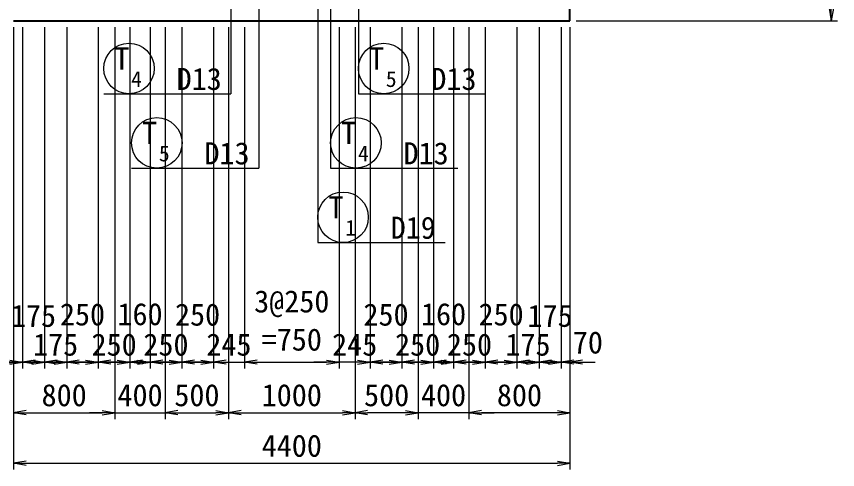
# Model space of a CAD drawing. Header units: millimetres. Extents: x 169470 to 758170, y -17820 to 11880.
# Drawn here: x 259544 to 266038, y -2436 to 1149 of the extents above; entities that cross this region are included whole.
import ezdxf
from ezdxf.enums import TextEntityAlignment as Align

# ---------------------------------------------------------------- set-up
doc = ezdxf.new("R2010")
doc.units = ezdxf.units.MM
doc.header["$LTSCALE"] = 50
doc.header["$PDSIZE"] = 300
doc.layers.get('Defpoints').update_dxf_attribs({"color": 151})
for name, color, linetype, lineweight in [('D-STR', 1, 'Continuous', 25), ('D-STR-DIM', 7, 'Continuous', 13), ('D-STR-HTXT', 7, 'Continuous', 13), ('D-STR-TXT', 7, 'Continuous', 13)]:
    doc.layers.add(name, color=color, linetype=linetype, lineweight=lineweight)
doc.styles.add('YOKO_GOTHIC', font='MS Gothic.ttf')
doc.dimstyles.new('S50', dxfattribs={"dimscale": 50, "dimtxt": 3.5, "dimasz": 2, "dimexe": 1, "dimexo": 1, "dimgap": 1, "dimtad": 1, "dimdec": 0, "dimzin": 1, "dimdsep": 46, "dimtxsty": 'YOKO_GOTHIC', "dimblk": 'OPEN', "dimcen": 0, "dimclrd": 256, "dimclre": 256, "dimclrt": 256, "dimaunit": 1, "dimadec": 3, "dimazin": 0, "dimtfac": 1, "dimtdec": 0, "dimtix": 1, "dimtmove": 2, "dimatfit": 3, "dimldrblk": 'OPEN', "dimfxl": 1, "dimlwd": -1, "dimlwe": -1, "dimarcsym": 2})

# ---------------------------------------------------------------- blocks, each defined once
blk = doc.blocks.new('_Open')
at = {"color": 0, "linetype": 'ByBlock', "lineweight": -2}
for p, q in [((-1, 0.167), (0, 0)), ((-1, -0.167), (0, 0)), ((0, 0), (-1, 0))]:
    blk.add_line(p, q, dxfattribs=at)
blk = doc.blocks.new('*D4099')
at = {"layer": 'D-STR-DIM', "transparency": 16777216}
for p, q in [((260921.8, 4313.5), (256671.9, 4313.5)), ((256721.9, 4213.5), (256721.9, 1213.6)), ((259471.9, 1113.6), (256671.9, 1113.6))]:
    blk.add_line(p, q, dxfattribs=at)
at = {"layer": 'Defpoints', "color": 0, "transparency": 16777216}
for p in [(260971.8, 4313.5), (256721.9, 1113.6), (259521.9, 1113.6)]:
    blk.add_point(p, dxfattribs=at)
at = {"layer": 'D-STR-DIM', "transparency": 16777216, "xscale": 100, "yscale": 100, "zscale": 100}
for p, rotation in [((256721.9, 4313.5), 90), ((256721.9, 1113.6), 270)]:
    blk.add_blockref('_Open', p, dxfattribs=dict(at, rotation=rotation))
at = {"layer": 'D-STR-DIM', "transparency": 16777216, "insert": (256584.4, 2713.6), "char_height": 175, "attachment_point": 5, "rotation": 90, "style": 'YOKO_GOTHIC'}
blk.add_mtext('3200', dxfattribs=at)
blk = doc.blocks.new('*D4113')
at = {"layer": 'D-STR-DIM', "transparency": 16777216}
for p, q in [((264571.7, 2352.5), (266037.6, 2352.5)), ((265987.6, 1213.6), (265987.6, 2252.5)), ((263971.7, 1113.6), (266037.6, 1113.6))]:
    blk.add_line(p, q, dxfattribs=at)
at = {"layer": 'Defpoints', "color": 0, "transparency": 16777216}
for p in [(264521.7, 2352.5), (265987.6, 2352.5), (263921.7, 1113.6)]:
    blk.add_point(p, dxfattribs=at)
at = {"layer": 'D-STR-DIM', "transparency": 16777216, "xscale": 100, "yscale": 100, "zscale": 100}
for p, rotation in [((265987.6, 2352.5), 90), ((265987.6, 1113.6), 270)]:
    blk.add_blockref('_Open', p, dxfattribs=dict(at, rotation=rotation))
at = {"layer": 'D-STR-DIM', "transparency": 16777216, "insert": (265850.1, 1733.1), "char_height": 175, "attachment_point": 5, "rotation": 90, "style": 'YOKO_GOTHIC'}
blk.add_mtext('1239', dxfattribs=at)
blk = doc.blocks.new('*D4115')
at = {"layer": 'D-STR-DIM', "transparency": 16777216}
for p, q in [((259521.9, 1063.6), (259521.9, -2436.4)), ((263921.7, 1063.6), (263921.7, -2436.4)), ((259621.9, -2386.4), (263821.7, -2386.4))]:
    blk.add_line(p, q, dxfattribs=at)
at = {"layer": 'Defpoints', "color": 0, "transparency": 16777216}
for p in [(259521.9, 1113.6), (263921.7, 1113.6), (263921.7, -2386.4)]:
    blk.add_point(p, dxfattribs=at)
at = {"layer": 'D-STR-DIM', "transparency": 16777216, "xscale": 100, "yscale": 100, "zscale": 100, "rotation": 180}
blk.add_blockref('_Open', (259521.9, -2386.4), dxfattribs=at)
at = {"layer": 'D-STR-DIM', "transparency": 16777216, "xscale": 100, "yscale": 100, "zscale": 100}
blk.add_blockref('_Open', (263921.7, -2386.4), dxfattribs=at)
at = {"layer": 'D-STR-DIM', "transparency": 16777216, "insert": (261721.8, -2248.9), "char_height": 175, "attachment_point": 5, "style": 'YOKO_GOTHIC'}
blk.add_mtext('4400', dxfattribs=at)
blk = doc.blocks.new('*D4116')
at = {"layer": 'D-STR-DIM', "transparency": 16777216}
for p, q in [((259521.9, 1063.6), (259521.9, -2036.4)), ((260321.8, 1063.6), (260321.8, -2036.4)), ((259621.9, -1986.4), (260221.8, -1986.4))]:
    blk.add_line(p, q, dxfattribs=at)
at = {"layer": 'Defpoints', "color": 0, "transparency": 16777216}
for p in [(259521.9, 1113.6), (260321.8, 1113.6), (260321.8, -1986.4)]:
    blk.add_point(p, dxfattribs=at)
at = {"layer": 'D-STR-DIM', "transparency": 16777216, "xscale": 100, "yscale": 100, "zscale": 100, "rotation": 180}
blk.add_blockref('_Open', (259521.9, -1986.4), dxfattribs=at)
at = {"layer": 'D-STR-DIM', "transparency": 16777216, "xscale": 100, "yscale": 100, "zscale": 100}
blk.add_blockref('_Open', (260321.8, -1986.4), dxfattribs=at)
at = {"layer": 'D-STR-DIM', "transparency": 16777216, "insert": (259921.9, -1848.9), "char_height": 175, "attachment_point": 5, "style": 'YOKO_GOTHIC'}
blk.add_mtext('800', dxfattribs=at)
blk = doc.blocks.new('*D4117')
at = {"layer": 'D-STR-DIM', "transparency": 16777216}
for p, q in [((260321.8, 1063.6), (260321.8, -2036.4)), ((260721.8, 1063.6), (260721.8, -2036.4)), ((260221.8, -1986.4), (260121.8, -1986.4)), ((260321.8, -1986.4), (260721.8, -1986.4)), ((260821.8, -1986.4), (260921.8, -1986.4))]:
    blk.add_line(p, q, dxfattribs=at)
at = {"layer": 'Defpoints', "color": 0, "transparency": 16777216}
for p in [(260321.8, 1113.6), (260721.8, 1113.6), (260721.8, -1986.4)]:
    blk.add_point(p, dxfattribs=at)
at = {"layer": 'D-STR-DIM', "transparency": 16777216, "xscale": 100, "yscale": 100, "zscale": 100}
blk.add_blockref('_Open', (260321.8, -1986.4), dxfattribs=at)
at = {"layer": 'D-STR-DIM', "transparency": 16777216, "xscale": 100, "yscale": 100, "zscale": 100, "rotation": 180}
blk.add_blockref('_Open', (260721.8, -1986.4), dxfattribs=at)
at = {"layer": 'D-STR-DIM', "transparency": 16777216, "insert": (260521.8, -1848.9), "char_height": 175, "attachment_point": 5, "style": 'YOKO_GOTHIC'}
blk.add_mtext('400', dxfattribs=at)
blk = doc.blocks.new('*D4118')
at = {"layer": 'D-STR-DIM', "transparency": 16777216}
for p, q in [((260721.8, 1063.6), (260721.8, -2036.4)), ((261221.8, 1063.6), (261221.8, -2036.4)), ((260821.8, -1986.4), (261121.8, -1986.4))]:
    blk.add_line(p, q, dxfattribs=at)
at = {"layer": 'Defpoints', "color": 0, "transparency": 16777216}
for p in [(260721.8, 1113.6), (261221.8, 1113.6), (261221.8, -1986.4)]:
    blk.add_point(p, dxfattribs=at)
at = {"layer": 'D-STR-DIM', "transparency": 16777216, "xscale": 100, "yscale": 100, "zscale": 100, "rotation": 180}
blk.add_blockref('_Open', (260721.8, -1986.4), dxfattribs=at)
at = {"layer": 'D-STR-DIM', "transparency": 16777216, "xscale": 100, "yscale": 100, "zscale": 100}
blk.add_blockref('_Open', (261221.8, -1986.4), dxfattribs=at)
at = {"layer": 'D-STR-DIM', "transparency": 16777216, "insert": (260971.8, -1848.9), "char_height": 175, "attachment_point": 5, "style": 'YOKO_GOTHIC'}
blk.add_mtext('500', dxfattribs=at)
blk = doc.blocks.new('*D4119')
at = {"layer": 'D-STR-DIM', "transparency": 16777216}
for p, q in [((261221.8, 1063.6), (261221.8, -2036.4)), ((262221.8, 1063.6), (262221.8, -2036.4)), ((261321.8, -1986.4), (262121.8, -1986.4))]:
    blk.add_line(p, q, dxfattribs=at)
at = {"layer": 'Defpoints', "color": 0, "transparency": 16777216}
for p in [(261221.8, 1113.6), (262221.8, 1113.6), (262221.8, -1986.4)]:
    blk.add_point(p, dxfattribs=at)
at = {"layer": 'D-STR-DIM', "transparency": 16777216, "xscale": 100, "yscale": 100, "zscale": 100, "rotation": 180}
blk.add_blockref('_Open', (261221.8, -1986.4), dxfattribs=at)
at = {"layer": 'D-STR-DIM', "transparency": 16777216, "xscale": 100, "yscale": 100, "zscale": 100}
blk.add_blockref('_Open', (262221.8, -1986.4), dxfattribs=at)
at = {"layer": 'D-STR-DIM', "transparency": 16777216, "insert": (261721.8, -1848.9), "char_height": 175, "attachment_point": 5, "style": 'YOKO_GOTHIC'}
blk.add_mtext('1000', dxfattribs=at)
blk = doc.blocks.new('*D4120')
at = {"layer": 'D-STR-DIM', "transparency": 16777216}
for p, q in [((259521.9, 1063.6), (259521.9, -1636.4)), ((259591.9, 1063.6), (259591.9, -1636.4)), ((259421.9, -1586.4), (259321.9, -1586.4)), ((259521.9, -1586.4), (259591.9, -1586.4)), ((259691.9, -1586.4), (259791.9, -1586.4))]:
    blk.add_line(p, q, dxfattribs=at)
at = {"layer": 'Defpoints', "color": 0, "transparency": 16777216}
for p in [(259521.9, 1113.6), (259591.9, 1113.6), (259591.9, -1586.4)]:
    blk.add_point(p, dxfattribs=at)
at = {"layer": 'D-STR-DIM', "transparency": 16777216, "xscale": 100, "yscale": 100, "zscale": 100}
blk.add_blockref('_Open', (259521.9, -1586.4), dxfattribs=at)
at = {"layer": 'D-STR-DIM', "transparency": 16777216, "xscale": 100, "yscale": 100, "zscale": 100, "rotation": 180}
blk.add_blockref('_Open', (259591.9, -1586.4), dxfattribs=at)
at = {"layer": 'D-STR-DIM', "transparency": 16777216, "insert": (259316.9, -1443.9), "char_height": 175, "attachment_point": 5, "style": 'YOKO_GOTHIC'}
blk.add_mtext('70', dxfattribs=at)
blk = doc.blocks.new('*D4121')
at = {"layer": 'D-STR-DIM', "transparency": 16777216}
for p, q in [((263851.7, 1063.6), (263851.7, -1636.4)), ((263921.7, 1063.6), (263921.7, -1636.4)), ((263751.7, -1586.4), (263651.7, -1586.4)), ((263921.7, -1586.4), (263851.7, -1586.4)), ((264021.7, -1586.4), (264121.7, -1586.4))]:
    blk.add_line(p, q, dxfattribs=at)
at = {"layer": 'Defpoints', "color": 0, "transparency": 16777216}
for p in [(263851.7, 1113.6), (263921.7, 1113.6), (263851.7, -1586.4)]:
    blk.add_point(p, dxfattribs=at)
at = {"layer": 'D-STR-DIM', "transparency": 16777216, "xscale": 100, "yscale": 100, "zscale": 100}
blk.add_blockref('_Open', (263851.7, -1586.4), dxfattribs=at)
at = {"layer": 'D-STR-DIM', "transparency": 16777216, "xscale": 100, "yscale": 100, "zscale": 100, "rotation": 180}
blk.add_blockref('_Open', (263921.7, -1586.4), dxfattribs=at)
at = {"layer": 'D-STR-DIM', "transparency": 16777216, "insert": (264063, -1432.2), "char_height": 175, "attachment_point": 5, "style": 'YOKO_GOTHIC'}
blk.add_mtext('70', dxfattribs=at)
blk = doc.blocks.new('*D4122')
at = {"layer": 'D-STR-DIM', "transparency": 16777216}
for p, q in [((259591.9, 1063.6), (259591.9, -1636.4)), ((259766.9, 1063.6), (259766.9, -1636.4)), ((259491.9, -1586.4), (259391.9, -1586.4)), ((259591.9, -1586.4), (259766.9, -1586.4)), ((259866.9, -1586.4), (259966.9, -1586.4))]:
    blk.add_line(p, q, dxfattribs=at)
at = {"layer": 'Defpoints', "color": 0, "transparency": 16777216}
for p in [(259591.9, 1113.6), (259766.9, 1113.6), (259766.9, -1586.4)]:
    blk.add_point(p, dxfattribs=at)
at = {"layer": 'D-STR-DIM', "transparency": 16777216, "xscale": 100, "yscale": 100, "zscale": 100}
blk.add_blockref('_Open', (259591.9, -1586.4), dxfattribs=at)
at = {"layer": 'D-STR-DIM', "transparency": 16777216, "xscale": 100, "yscale": 100, "zscale": 100, "rotation": 180}
blk.add_blockref('_Open', (259766.9, -1586.4), dxfattribs=at)
at = {"layer": 'D-STR-DIM', "transparency": 16777216, "insert": (259679.4, -1221.2), "char_height": 175, "attachment_point": 5, "style": 'YOKO_GOTHIC'}
blk.add_mtext('175', dxfattribs=at)
blk = doc.blocks.new('*D4123')
at = {"layer": 'D-STR-DIM', "transparency": 16777216}
for p, q in [((261346.8, 1063.6), (261346.8, -1636.4)), ((262096.8, 1063.6), (262096.8, -1636.4)), ((261446.8, -1586.4), (261996.8, -1586.4))]:
    blk.add_line(p, q, dxfattribs=at)
at = {"layer": 'Defpoints', "color": 0, "transparency": 16777216}
for p in [(261346.8, 1113.6), (262096.8, 1113.6), (262096.8, -1586.4)]:
    blk.add_point(p, dxfattribs=at)
at = {"layer": 'D-STR-DIM', "transparency": 16777216, "xscale": 100, "yscale": 100, "zscale": 100, "rotation": 180}
blk.add_blockref('_Open', (261346.8, -1586.4), dxfattribs=at)
at = {"layer": 'D-STR-DIM', "transparency": 16777216, "xscale": 100, "yscale": 100, "zscale": 100}
blk.add_blockref('_Open', (262096.8, -1586.4), dxfattribs=at)
at = {"layer": 'D-STR-DIM', "transparency": 16777216, "char_height": 175, "attachment_point": 5, "style": 'YOKO_GOTHIC'}
for s, insert in [('3@250', (261721.8, -1124.8)), ('=750', (261721.8, -1409.1))]:
    blk.add_mtext(s, dxfattribs=dict(at, insert=insert))
blk = doc.blocks.new('*D4124')
at = {"layer": 'D-STR-DIM', "transparency": 16777216}
for p, q in [((259766.9, 1063.6), (259766.9, -1636.4)), ((259941.8, 1063.6), (259941.8, -1636.4)), ((259666.9, -1586.4), (259566.9, -1586.4)), ((259766.9, -1586.4), (259941.8, -1586.4)), ((260041.8, -1586.4), (260141.8, -1586.4))]:
    blk.add_line(p, q, dxfattribs=at)
at = {"layer": 'Defpoints', "color": 0, "transparency": 16777216}
for p in [(259766.9, 1113.6), (259941.8, 1113.6), (259941.8, -1586.4)]:
    blk.add_point(p, dxfattribs=at)
at = {"layer": 'D-STR-DIM', "transparency": 16777216, "xscale": 100, "yscale": 100, "zscale": 100}
blk.add_blockref('_Open', (259766.9, -1586.4), dxfattribs=at)
at = {"layer": 'D-STR-DIM', "transparency": 16777216, "xscale": 100, "yscale": 100, "zscale": 100, "rotation": 180}
blk.add_blockref('_Open', (259941.8, -1586.4), dxfattribs=at)
at = {"layer": 'D-STR-DIM', "transparency": 16777216, "insert": (259854.4, -1448.9), "char_height": 175, "attachment_point": 5, "style": 'YOKO_GOTHIC'}
blk.add_mtext('175', dxfattribs=at)
blk = doc.blocks.new('*D4125')
at = {"layer": 'D-STR-DIM', "transparency": 16777216}
for p, q in [((259941.8, 1063.6), (259941.8, -1636.4)), ((260191.8, 1063.6), (260191.8, -1636.4)), ((259841.8, -1586.4), (259741.8, -1586.4)), ((259941.8, -1586.4), (260191.8, -1586.4)), ((260291.8, -1586.4), (260391.8, -1586.4))]:
    blk.add_line(p, q, dxfattribs=at)
at = {"layer": 'Defpoints', "color": 0, "transparency": 16777216}
for p in [(259941.8, 1113.6), (260191.8, 1113.6), (260191.8, -1586.4)]:
    blk.add_point(p, dxfattribs=at)
at = {"layer": 'D-STR-DIM', "transparency": 16777216, "xscale": 100, "yscale": 100, "zscale": 100}
blk.add_blockref('_Open', (259941.8, -1586.4), dxfattribs=at)
at = {"layer": 'D-STR-DIM', "transparency": 16777216, "xscale": 100, "yscale": 100, "zscale": 100, "rotation": 180}
blk.add_blockref('_Open', (260191.8, -1586.4), dxfattribs=at)
at = {"layer": 'D-STR-DIM', "transparency": 16777216, "insert": (260066.8, -1210.1), "char_height": 175, "attachment_point": 5, "style": 'YOKO_GOTHIC'}
blk.add_mtext('250', dxfattribs=at)
blk = doc.blocks.new('*D4126')
at = {"layer": 'D-STR-DIM', "transparency": 16777216}
for p, q in [((260191.8, 1063.6), (260191.8, -1636.4)), ((260441.8, 1063.6), (260441.8, -1636.4)), ((260091.8, -1586.4), (259991.8, -1586.4)), ((260191.8, -1586.4), (260441.8, -1586.4)), ((260541.8, -1586.4), (260641.8, -1586.4))]:
    blk.add_line(p, q, dxfattribs=at)
at = {"layer": 'Defpoints', "color": 0, "transparency": 16777216}
for p in [(260191.8, 1113.6), (260441.8, 1113.6), (260441.8, -1586.4)]:
    blk.add_point(p, dxfattribs=at)
at = {"layer": 'D-STR-DIM', "transparency": 16777216, "xscale": 100, "yscale": 100, "zscale": 100}
blk.add_blockref('_Open', (260191.8, -1586.4), dxfattribs=at)
at = {"layer": 'D-STR-DIM', "transparency": 16777216, "xscale": 100, "yscale": 100, "zscale": 100, "rotation": 180}
blk.add_blockref('_Open', (260441.8, -1586.4), dxfattribs=at)
at = {"layer": 'D-STR-DIM', "transparency": 16777216, "insert": (260316.8, -1448.9), "char_height": 175, "attachment_point": 5, "style": 'YOKO_GOTHIC'}
blk.add_mtext('250', dxfattribs=at)
blk = doc.blocks.new('*D4127')
at = {"layer": 'D-STR-DIM', "transparency": 16777216}
for p, q in [((260441.8, 1063.6), (260441.8, -1636.4)), ((260601.8, 1063.6), (260601.8, -1636.4)), ((260341.8, -1586.4), (260241.8, -1586.4)), ((260441.8, -1586.4), (260601.8, -1586.4)), ((260701.8, -1586.4), (260801.8, -1586.4))]:
    blk.add_line(p, q, dxfattribs=at)
at = {"layer": 'Defpoints', "color": 0, "transparency": 16777216}
for p in [(260441.8, 1113.6), (260601.8, 1113.6), (260601.8, -1586.4)]:
    blk.add_point(p, dxfattribs=at)
at = {"layer": 'D-STR-DIM', "transparency": 16777216, "xscale": 100, "yscale": 100, "zscale": 100}
blk.add_blockref('_Open', (260441.8, -1586.4), dxfattribs=at)
at = {"layer": 'D-STR-DIM', "transparency": 16777216, "xscale": 100, "yscale": 100, "zscale": 100, "rotation": 180}
blk.add_blockref('_Open', (260601.8, -1586.4), dxfattribs=at)
at = {"layer": 'D-STR-DIM', "transparency": 16777216, "insert": (260521.8, -1208), "char_height": 175, "attachment_point": 5, "style": 'YOKO_GOTHIC'}
blk.add_mtext('160', dxfattribs=at)
blk = doc.blocks.new('*D4128')
at = {"layer": 'D-STR-DIM', "transparency": 16777216}
for p, q in [((260601.8, 1063.6), (260601.8, -1636.4)), ((260851.8, 1063.6), (260851.8, -1636.4)), ((260501.8, -1586.4), (260401.8, -1586.4)), ((260601.8, -1586.4), (260851.8, -1586.4)), ((260951.8, -1586.4), (261051.8, -1586.4))]:
    blk.add_line(p, q, dxfattribs=at)
at = {"layer": 'Defpoints', "color": 0, "transparency": 16777216}
for p in [(260601.8, 1113.6), (260851.8, 1113.6), (260851.8, -1586.4)]:
    blk.add_point(p, dxfattribs=at)
at = {"layer": 'D-STR-DIM', "transparency": 16777216, "xscale": 100, "yscale": 100, "zscale": 100}
blk.add_blockref('_Open', (260601.8, -1586.4), dxfattribs=at)
at = {"layer": 'D-STR-DIM', "transparency": 16777216, "xscale": 100, "yscale": 100, "zscale": 100, "rotation": 180}
blk.add_blockref('_Open', (260851.8, -1586.4), dxfattribs=at)
at = {"layer": 'D-STR-DIM', "transparency": 16777216, "insert": (260726.8, -1448.9), "char_height": 175, "attachment_point": 5, "style": 'YOKO_GOTHIC'}
blk.add_mtext('250', dxfattribs=at)
blk = doc.blocks.new('*D4129')
at = {"layer": 'D-STR-DIM', "transparency": 16777216}
for p, q in [((260851.8, 1063.6), (260851.8, -1636.4)), ((261101.8, 1063.6), (261101.8, -1636.4)), ((260751.8, -1586.4), (260651.8, -1586.4)), ((260851.8, -1586.4), (261101.8, -1586.4)), ((261201.8, -1586.4), (261301.8, -1586.4))]:
    blk.add_line(p, q, dxfattribs=at)
at = {"layer": 'Defpoints', "color": 0, "transparency": 16777216}
for p in [(260851.8, 1113.6), (261101.8, 1113.6), (261101.8, -1586.4)]:
    blk.add_point(p, dxfattribs=at)
at = {"layer": 'D-STR-DIM', "transparency": 16777216, "xscale": 100, "yscale": 100, "zscale": 100}
blk.add_blockref('_Open', (260851.8, -1586.4), dxfattribs=at)
at = {"layer": 'D-STR-DIM', "transparency": 16777216, "xscale": 100, "yscale": 100, "zscale": 100, "rotation": 180}
blk.add_blockref('_Open', (261101.8, -1586.4), dxfattribs=at)
at = {"layer": 'D-STR-DIM', "transparency": 16777216, "insert": (260976.8, -1211.6), "char_height": 175, "attachment_point": 5, "style": 'YOKO_GOTHIC'}
blk.add_mtext('250', dxfattribs=at)
blk = doc.blocks.new('*D4130')
at = {"layer": 'D-STR-DIM', "transparency": 16777216}
for p, q in [((261101.8, 1063.6), (261101.8, -1636.4)), ((261346.8, 1063.6), (261346.8, -1636.4)), ((261001.8, -1586.4), (260901.8, -1586.4)), ((261101.8, -1586.4), (261346.8, -1586.4)), ((261446.8, -1586.4), (261546.8, -1586.4))]:
    blk.add_line(p, q, dxfattribs=at)
at = {"layer": 'Defpoints', "color": 0, "transparency": 16777216}
for p in [(261101.8, 1113.6), (261346.8, 1113.6), (261346.8, -1586.4)]:
    blk.add_point(p, dxfattribs=at)
at = {"layer": 'D-STR-DIM', "transparency": 16777216, "xscale": 100, "yscale": 100, "zscale": 100}
blk.add_blockref('_Open', (261101.8, -1586.4), dxfattribs=at)
at = {"layer": 'D-STR-DIM', "transparency": 16777216, "xscale": 100, "yscale": 100, "zscale": 100, "rotation": 180}
blk.add_blockref('_Open', (261346.8, -1586.4), dxfattribs=at)
at = {"layer": 'D-STR-DIM', "transparency": 16777216, "insert": (261224.3, -1448.9), "char_height": 175, "attachment_point": 5, "style": 'YOKO_GOTHIC'}
blk.add_mtext('245', dxfattribs=at)
blk = doc.blocks.new('*D4131')
at = {"layer": 'D-STR-DIM', "transparency": 16777216}
for p, q in [((263676.7, 1063.6), (263676.7, -1636.4)), ((263851.7, 1063.6), (263851.7, -1636.4)), ((263576.7, -1586.4), (263476.7, -1586.4)), ((263851.7, -1586.4), (263676.7, -1586.4)), ((263951.7, -1586.4), (264051.7, -1586.4))]:
    blk.add_line(p, q, dxfattribs=at)
at = {"layer": 'Defpoints', "color": 0, "transparency": 16777216}
for p in [(263676.7, 1113.6), (263851.7, 1113.6), (263676.7, -1586.4)]:
    blk.add_point(p, dxfattribs=at)
at = {"layer": 'D-STR-DIM', "transparency": 16777216, "xscale": 100, "yscale": 100, "zscale": 100}
blk.add_blockref('_Open', (263676.7, -1586.4), dxfattribs=at)
at = {"layer": 'D-STR-DIM', "transparency": 16777216, "xscale": 100, "yscale": 100, "zscale": 100, "rotation": 180}
blk.add_blockref('_Open', (263851.7, -1586.4), dxfattribs=at)
at = {"layer": 'D-STR-DIM', "transparency": 16777216, "insert": (263764.2, -1221.2), "char_height": 175, "attachment_point": 5, "style": 'YOKO_GOTHIC'}
blk.add_mtext('175', dxfattribs=at)
blk = doc.blocks.new('*D4132')
at = {"layer": 'D-STR-DIM', "transparency": 16777216}
for p, q in [((263501.8, 1063.6), (263501.8, -1636.4)), ((263676.7, 1063.6), (263676.7, -1636.4)), ((263401.8, -1586.4), (263301.8, -1586.4)), ((263676.7, -1586.4), (263501.8, -1586.4)), ((263776.7, -1586.4), (263876.7, -1586.4))]:
    blk.add_line(p, q, dxfattribs=at)
at = {"layer": 'Defpoints', "color": 0, "transparency": 16777216}
for p in [(263501.8, 1113.6), (263676.7, 1113.6), (263501.8, -1586.4)]:
    blk.add_point(p, dxfattribs=at)
at = {"layer": 'D-STR-DIM', "transparency": 16777216, "xscale": 100, "yscale": 100, "zscale": 100}
blk.add_blockref('_Open', (263501.8, -1586.4), dxfattribs=at)
at = {"layer": 'D-STR-DIM', "transparency": 16777216, "xscale": 100, "yscale": 100, "zscale": 100, "rotation": 180}
blk.add_blockref('_Open', (263676.7, -1586.4), dxfattribs=at)
at = {"layer": 'D-STR-DIM', "transparency": 16777216, "insert": (263589.3, -1448.9), "char_height": 175, "attachment_point": 5, "style": 'YOKO_GOTHIC'}
blk.add_mtext('175', dxfattribs=at)
blk = doc.blocks.new('*D4133')
at = {"layer": 'D-STR-DIM', "transparency": 16777216}
for p, q in [((263251.8, 1063.6), (263251.8, -1636.4)), ((263501.8, 1063.6), (263501.8, -1636.4)), ((263151.8, -1586.4), (263051.8, -1586.4)), ((263501.8, -1586.4), (263251.8, -1586.4)), ((263601.8, -1586.4), (263701.8, -1586.4))]:
    blk.add_line(p, q, dxfattribs=at)
at = {"layer": 'Defpoints', "color": 0, "transparency": 16777216}
for p in [(263251.8, 1113.6), (263501.8, 1113.6), (263251.8, -1586.4)]:
    blk.add_point(p, dxfattribs=at)
at = {"layer": 'D-STR-DIM', "transparency": 16777216, "xscale": 100, "yscale": 100, "zscale": 100}
blk.add_blockref('_Open', (263251.8, -1586.4), dxfattribs=at)
at = {"layer": 'D-STR-DIM', "transparency": 16777216, "xscale": 100, "yscale": 100, "zscale": 100, "rotation": 180}
blk.add_blockref('_Open', (263501.8, -1586.4), dxfattribs=at)
at = {"layer": 'D-STR-DIM', "transparency": 16777216, "insert": (263376.8, -1210.1), "char_height": 175, "attachment_point": 5, "style": 'YOKO_GOTHIC'}
blk.add_mtext('250', dxfattribs=at)
blk = doc.blocks.new('*D4134')
at = {"layer": 'D-STR-DIM', "transparency": 16777216}
for p, q in [((263001.8, 1063.6), (263001.8, -1636.4)), ((263251.8, 1063.6), (263251.8, -1636.4)), ((262901.8, -1586.4), (262801.8, -1586.4)), ((263251.8, -1586.4), (263001.8, -1586.4)), ((263351.8, -1586.4), (263451.8, -1586.4))]:
    blk.add_line(p, q, dxfattribs=at)
at = {"layer": 'Defpoints', "color": 0, "transparency": 16777216}
for p in [(263001.8, 1113.6), (263251.8, 1113.6), (263001.8, -1586.4)]:
    blk.add_point(p, dxfattribs=at)
at = {"layer": 'D-STR-DIM', "transparency": 16777216, "xscale": 100, "yscale": 100, "zscale": 100}
blk.add_blockref('_Open', (263001.8, -1586.4), dxfattribs=at)
at = {"layer": 'D-STR-DIM', "transparency": 16777216, "xscale": 100, "yscale": 100, "zscale": 100, "rotation": 180}
blk.add_blockref('_Open', (263251.8, -1586.4), dxfattribs=at)
at = {"layer": 'D-STR-DIM', "transparency": 16777216, "insert": (263126.8, -1448.9), "char_height": 175, "attachment_point": 5, "style": 'YOKO_GOTHIC'}
blk.add_mtext('250', dxfattribs=at)
blk = doc.blocks.new('*D4135')
at = {"layer": 'D-STR-DIM', "transparency": 16777216}
for p, q in [((262841.8, 1063.6), (262841.8, -1636.4)), ((263001.8, 1063.6), (263001.8, -1636.4)), ((262741.8, -1586.4), (262641.8, -1586.4)), ((263001.8, -1586.4), (262841.8, -1586.4)), ((263101.8, -1586.4), (263201.8, -1586.4))]:
    blk.add_line(p, q, dxfattribs=at)
at = {"layer": 'Defpoints', "color": 0, "transparency": 16777216}
for p in [(262841.8, 1113.6), (263001.8, 1113.6), (262841.8, -1586.4)]:
    blk.add_point(p, dxfattribs=at)
at = {"layer": 'D-STR-DIM', "transparency": 16777216, "xscale": 100, "yscale": 100, "zscale": 100}
blk.add_blockref('_Open', (262841.8, -1586.4), dxfattribs=at)
at = {"layer": 'D-STR-DIM', "transparency": 16777216, "xscale": 100, "yscale": 100, "zscale": 100, "rotation": 180}
blk.add_blockref('_Open', (263001.8, -1586.4), dxfattribs=at)
at = {"layer": 'D-STR-DIM', "transparency": 16777216, "insert": (262921.8, -1208), "char_height": 175, "attachment_point": 5, "style": 'YOKO_GOTHIC'}
blk.add_mtext('160', dxfattribs=at)
blk = doc.blocks.new('*D4136')
at = {"layer": 'D-STR-DIM', "transparency": 16777216}
for p, q in [((262591.8, 1063.6), (262591.8, -1636.4)), ((262841.8, 1063.6), (262841.8, -1636.4)), ((262491.8, -1586.4), (262391.8, -1586.4)), ((262841.8, -1586.4), (262591.8, -1586.4)), ((262941.8, -1586.4), (263041.8, -1586.4))]:
    blk.add_line(p, q, dxfattribs=at)
at = {"layer": 'Defpoints', "color": 0, "transparency": 16777216}
for p in [(262591.8, 1113.6), (262841.8, 1113.6), (262591.8, -1586.4)]:
    blk.add_point(p, dxfattribs=at)
at = {"layer": 'D-STR-DIM', "transparency": 16777216, "xscale": 100, "yscale": 100, "zscale": 100}
blk.add_blockref('_Open', (262591.8, -1586.4), dxfattribs=at)
at = {"layer": 'D-STR-DIM', "transparency": 16777216, "xscale": 100, "yscale": 100, "zscale": 100, "rotation": 180}
blk.add_blockref('_Open', (262841.8, -1586.4), dxfattribs=at)
at = {"layer": 'D-STR-DIM', "transparency": 16777216, "insert": (262716.8, -1448.9), "char_height": 175, "attachment_point": 5, "style": 'YOKO_GOTHIC'}
blk.add_mtext('250', dxfattribs=at)
blk = doc.blocks.new('*D4137')
at = {"layer": 'D-STR-DIM', "transparency": 16777216}
for p, q in [((262341.8, 1063.6), (262341.8, -1636.4)), ((262591.8, 1063.6), (262591.8, -1636.4)), ((262241.8, -1586.4), (262141.8, -1586.4)), ((262591.8, -1586.4), (262341.8, -1586.4)), ((262691.8, -1586.4), (262791.8, -1586.4))]:
    blk.add_line(p, q, dxfattribs=at)
at = {"layer": 'Defpoints', "color": 0, "transparency": 16777216}
for p in [(262341.8, 1113.6), (262591.8, 1113.6), (262341.8, -1586.4)]:
    blk.add_point(p, dxfattribs=at)
at = {"layer": 'D-STR-DIM', "transparency": 16777216, "xscale": 100, "yscale": 100, "zscale": 100}
blk.add_blockref('_Open', (262341.8, -1586.4), dxfattribs=at)
at = {"layer": 'D-STR-DIM', "transparency": 16777216, "xscale": 100, "yscale": 100, "zscale": 100, "rotation": 180}
blk.add_blockref('_Open', (262591.8, -1586.4), dxfattribs=at)
at = {"layer": 'D-STR-DIM', "transparency": 16777216, "insert": (262466.8, -1211.6), "char_height": 175, "attachment_point": 5, "style": 'YOKO_GOTHIC'}
blk.add_mtext('250', dxfattribs=at)
blk = doc.blocks.new('*D4138')
at = {"layer": 'D-STR-DIM', "transparency": 16777216}
for p, q in [((262096.8, 1063.6), (262096.8, -1636.4)), ((262341.8, 1063.6), (262341.8, -1636.4)), ((261996.8, -1586.4), (261896.8, -1586.4)), ((262341.8, -1586.4), (262096.8, -1586.4)), ((262441.8, -1586.4), (262541.8, -1586.4))]:
    blk.add_line(p, q, dxfattribs=at)
at = {"layer": 'Defpoints', "color": 0, "transparency": 16777216}
for p in [(262096.8, 1113.6), (262341.8, 1113.6), (262096.8, -1586.4)]:
    blk.add_point(p, dxfattribs=at)
at = {"layer": 'D-STR-DIM', "transparency": 16777216, "xscale": 100, "yscale": 100, "zscale": 100}
blk.add_blockref('_Open', (262096.8, -1586.4), dxfattribs=at)
at = {"layer": 'D-STR-DIM', "transparency": 16777216, "xscale": 100, "yscale": 100, "zscale": 100, "rotation": 180}
blk.add_blockref('_Open', (262341.8, -1586.4), dxfattribs=at)
at = {"layer": 'D-STR-DIM', "transparency": 16777216, "insert": (262219.3, -1448.9), "char_height": 175, "attachment_point": 5, "style": 'YOKO_GOTHIC'}
blk.add_mtext('245', dxfattribs=at)
blk = doc.blocks.new('*D4139')
at = {"layer": 'D-STR-DIM', "transparency": 16777216}
for p, q in [((263121.8, 1063.6), (263121.8, -2036.4)), ((263921.7, 1063.6), (263921.7, -2036.4)), ((263821.7, -1986.4), (263221.8, -1986.4))]:
    blk.add_line(p, q, dxfattribs=at)
at = {"layer": 'Defpoints', "color": 0, "transparency": 16777216}
for p in [(263121.8, 1113.6), (263921.7, 1113.6), (263121.8, -1986.4)]:
    blk.add_point(p, dxfattribs=at)
at = {"layer": 'D-STR-DIM', "transparency": 16777216, "xscale": 100, "yscale": 100, "zscale": 100, "rotation": 180}
blk.add_blockref('_Open', (263121.8, -1986.4), dxfattribs=at)
at = {"layer": 'D-STR-DIM', "transparency": 16777216, "xscale": 100, "yscale": 100, "zscale": 100}
blk.add_blockref('_Open', (263921.7, -1986.4), dxfattribs=at)
at = {"layer": 'D-STR-DIM', "transparency": 16777216, "insert": (263521.8, -1848.9), "char_height": 175, "attachment_point": 5, "style": 'YOKO_GOTHIC'}
blk.add_mtext('800', dxfattribs=at)
blk = doc.blocks.new('*D4140')
at = {"layer": 'D-STR-DIM', "transparency": 16777216}
for p, q in [((262721.8, 1063.6), (262721.8, -2036.4)), ((263121.8, 1063.6), (263121.8, -2036.4)), ((262621.8, -1986.4), (262521.8, -1986.4)), ((263121.8, -1986.4), (262721.8, -1986.4)), ((263221.8, -1986.4), (263321.8, -1986.4))]:
    blk.add_line(p, q, dxfattribs=at)
at = {"layer": 'Defpoints', "color": 0, "transparency": 16777216}
for p in [(262721.8, 1113.6), (263121.8, 1113.6), (262721.8, -1986.4)]:
    blk.add_point(p, dxfattribs=at)
at = {"layer": 'D-STR-DIM', "transparency": 16777216, "xscale": 100, "yscale": 100, "zscale": 100}
blk.add_blockref('_Open', (262721.8, -1986.4), dxfattribs=at)
at = {"layer": 'D-STR-DIM', "transparency": 16777216, "xscale": 100, "yscale": 100, "zscale": 100, "rotation": 180}
blk.add_blockref('_Open', (263121.8, -1986.4), dxfattribs=at)
at = {"layer": 'D-STR-DIM', "transparency": 16777216, "insert": (262921.8, -1848.9), "char_height": 175, "attachment_point": 5, "style": 'YOKO_GOTHIC'}
blk.add_mtext('400', dxfattribs=at)
blk = doc.blocks.new('*D4141')
at = {"layer": 'D-STR-DIM', "transparency": 16777216}
for p, q in [((262221.8, 1063.6), (262221.8, -2036.4)), ((262721.8, 1063.6), (262721.8, -2036.4)), ((262621.8, -1986.4), (262321.8, -1986.4))]:
    blk.add_line(p, q, dxfattribs=at)
at = {"layer": 'Defpoints', "color": 0, "transparency": 16777216}
for p in [(262221.8, 1113.6), (262721.8, 1113.6), (262221.8, -1986.4)]:
    blk.add_point(p, dxfattribs=at)
at = {"layer": 'D-STR-DIM', "transparency": 16777216, "xscale": 100, "yscale": 100, "zscale": 100, "rotation": 180}
blk.add_blockref('_Open', (262221.8, -1986.4), dxfattribs=at)
at = {"layer": 'D-STR-DIM', "transparency": 16777216, "xscale": 100, "yscale": 100, "zscale": 100}
blk.add_blockref('_Open', (262721.8, -1986.4), dxfattribs=at)
at = {"layer": 'D-STR-DIM', "transparency": 16777216, "insert": (262471.8, -1848.9), "char_height": 175, "attachment_point": 5, "style": 'YOKO_GOTHIC'}
blk.add_mtext('500', dxfattribs=at)

msp = doc.modelspace()

# ---------------------------------------------------------------- linework, layer by layer
at = {"layer": 'D-STR'}
for p, q in [((263921.71, 1113.62), (263921.71, 3913.5)), ((259521.92, 1113.62), (263921.71, 1113.62))]:
    msp.add_line(p, q, dxfattribs=at)
at = {"layer": 'D-STR-HTXT'}
for p, q in [((260234.42, 536.68), (261240.98, 536.68)), ((262248.66, 536.68), (263255.22, 536.68)), ((260454.28, -51.93), (261460.84, -51.93)), ((262028.8, -51.93), (263035.36, -51.93)), ((261927.09, -640.54), (262933.65, -640.54))]:
    msp.add_line(p, q, dxfattribs=at)
for centre in [(260434.42, 736.68), (262448.66, 736.68), (260654.28, 148.07), (262228.8, 148.07), (262127.09, -440.54)]:
    msp.add_circle(centre, 200, dxfattribs=at)

# ---------------------------------------------------------------- texts
at = {"layer": 'D-STR-TXT', "style": 'YOKO_GOTHIC'}
for s, height, p in [('T', 175, (260378.14, 728.36)), ('T', 175, (262392.38, 728.36)), ('4', 125, (260493.81, 590.56)), ('5', 125, (262508.04, 590.56)), ('T', 175, (260598, 139.75)), ('T', 175, (262172.52, 139.75)), ('5', 125, (260713.66, 1.95)), ('4', 125, (262288.18, 1.95)), ('T', 175, (262070.82, -448.86)), ('1', 125, (262186.48, -586.66))]:
    msp.add_text(s, height=height, dxfattribs=at).set_placement(p, align=Align.CENTER)
for s, p in [('D13', (260810.94, 566.68)), ('D13', (262825.18, 566.68)), ('D13', (261030.8, -21.93)), ('D13', (262605.32, -21.93)), ('D19', (262503.61, -610.54))]:
    msp.add_text(s, height=175, dxfattribs=at).set_placement(p)

# ---------------------------------------------------------------- dimensions: what is measured, and where the dimension line sits
at = {"layer": 'D-STR-DIM'}
for base, p1, p2, angle, picture, middle in [((256721.92, 1113.62), (260971.81, 4313.5), (259521.92, 1113.62), 90, '*D4099', (256584.42, 2713.56)), ((265987.58, 2352.5), (263921.71, 1113.62), (264521.71, 2352.5), 90, '*D4113', (265850.08, 1733.06)), ((262096.81, -1586.38), (262341.81, 1113.62), (262096.81, 1113.62), 180, '*D4138', (262219.31, -1448.88)), ((262221.81, -1986.38), (262721.81, 1113.62), (262221.81, 1113.62), 180, '*D4141', (262471.81, -1848.88)), ((262591.81, -1586.38), (262841.81, 1113.62), (262591.81, 1113.62), 180, '*D4136', (262716.81, -1448.88)), ((262721.81, -1986.38), (263121.81, 1113.62), (262721.81, 1113.62), 180, '*D4140', (262921.81, -1848.88)), ((263001.81, -1586.38), (263251.81, 1113.62), (263001.81, 1113.62), 180, '*D4134', (263126.81, -1448.88)), ((263121.81, -1986.38), (263921.71, 1113.62), (263121.81, 1113.62), 180, '*D4139', (263521.76, -1848.88)), ((263501.81, -1586.38), (263676.71, 1113.62), (263501.81, 1113.62), 180, '*D4132', (263589.26, -1448.88))]:
    dim = msp.add_linear_dim(base=base, p1=p1, p2=p2, angle=angle, dimstyle='S50', dxfattribs=at)
    dim.commit()
    dim.dimension.update_dxf_attribs({"geometry": picture, "text_midpoint": middle})
for base, p1, p2, picture, middle in [((259591.92, -1586.38), (259521.92, 1113.62), (259591.92, 1113.62), '*D4120', (259316.92, -1443.91)), ((259766.92, -1586.38), (259591.92, 1113.62), (259766.92, 1113.62), '*D4122', (259679.42, -1221.2)), ((260191.81, -1586.38), (259941.81, 1113.62), (260191.81, 1113.62), '*D4125', (260066.81, -1210.08)), ((260601.81, -1586.38), (260441.81, 1113.62), (260601.81, 1113.62), '*D4127', (260521.81, -1208.03)), ((261101.81, -1586.38), (260851.81, 1113.62), (261101.81, 1113.62), '*D4129', (260976.81, -1211.62))]:
    dim = msp.add_linear_dim(base=base, p1=p1, p2=p2, dimstyle='S50', dxfattribs=at)
    dim.commit()
    dim.dimension.update_dxf_attribs({"geometry": picture, "text_midpoint": middle, "dimtype": 160})
for base, p1, p2, picture, middle in [((263921.71, -2386.38), (259521.92, 1113.62), (263921.71, 1113.62), '*D4115', (261721.81, -2248.88)), ((260321.81, -1986.38), (259521.92, 1113.62), (260321.81, 1113.62), '*D4116', (259921.86, -1848.88)), ((259941.81, -1586.38), (259766.92, 1113.62), (259941.81, 1113.62), '*D4124', (259854.36, -1448.88)), ((260441.81, -1586.38), (260191.81, 1113.62), (260441.81, 1113.62), '*D4126', (260316.81, -1448.88)), ((260721.81, -1986.38), (260321.81, 1113.62), (260721.81, 1113.62), '*D4117', (260521.81, -1848.88)), ((260851.81, -1586.38), (260601.81, 1113.62), (260851.81, 1113.62), '*D4128', (260726.81, -1448.88)), ((261221.81, -1986.38), (260721.81, 1113.62), (261221.81, 1113.62), '*D4118', (260971.81, -1848.88)), ((261346.81, -1586.38), (261101.81, 1113.62), (261346.81, 1113.62), '*D4130', (261224.31, -1448.88)), ((262221.81, -1986.38), (261221.81, 1113.62), (262221.81, 1113.62), '*D4119', (261721.81, -1848.88))]:
    dim = msp.add_linear_dim(base=base, p1=p1, p2=p2, dimstyle='S50', dxfattribs=at)
    dim.commit()
    dim.dimension.update_dxf_attribs({"geometry": picture, "text_midpoint": middle})
dim = msp.add_linear_dim(base=(262096.81, -1586.38), p1=(261346.81, 1113.62), p2=(262096.81, 1113.62), text='3@250\\X=<>', dimstyle='S50', dxfattribs=at)
dim.commit()
dim.dimension.update_dxf_attribs({"geometry": '*D4123', "text_midpoint": (261721.81, -1271.62), "dimtype": 160})
for base, p1, p2, picture, middle in [((262341.81, -1586.38), (262591.81, 1113.62), (262341.81, 1113.62), '*D4137', (262466.81, -1211.62)), ((262841.81, -1586.38), (263001.81, 1113.62), (262841.81, 1113.62), '*D4135', (262921.81, -1208.03)), ((263251.81, -1586.38), (263501.81, 1113.62), (263251.81, 1113.62), '*D4133', (263376.81, -1210.08)), ((263676.71, -1586.38), (263851.71, 1113.62), (263676.71, 1113.62), '*D4131', (263764.21, -1221.2)), ((263851.71, -1586.38), (263921.71, 1113.62), (263851.71, 1113.62), '*D4121', (264062.98, -1432.17))]:
    dim = msp.add_linear_dim(base=base, p1=p1, p2=p2, angle=180, dimstyle='S50', dxfattribs=at)
    dim.commit()
    dim.dimension.update_dxf_attribs({"geometry": picture, "text_midpoint": middle, "dimtype": 160})

# ---------------------------------------------------------------- leaders
at = {"layer": 'D-STR-HTXT'}
for points in [[(261240.98, 2433.5), (261240.98, 536.68)], [(262248.66, 2433.5), (262248.66, 536.68)], [(261460.84, 2208.5), (261460.84, -51.93)], [(262028.8, 2208.5), (262028.8, -51.93)], [(261927.09, 1983.5), (261927.09, -640.54)]]:
    msp.add_leader(points, dimstyle='S50', dxfattribs=at)

doc.saveas('drawing.dxf')
